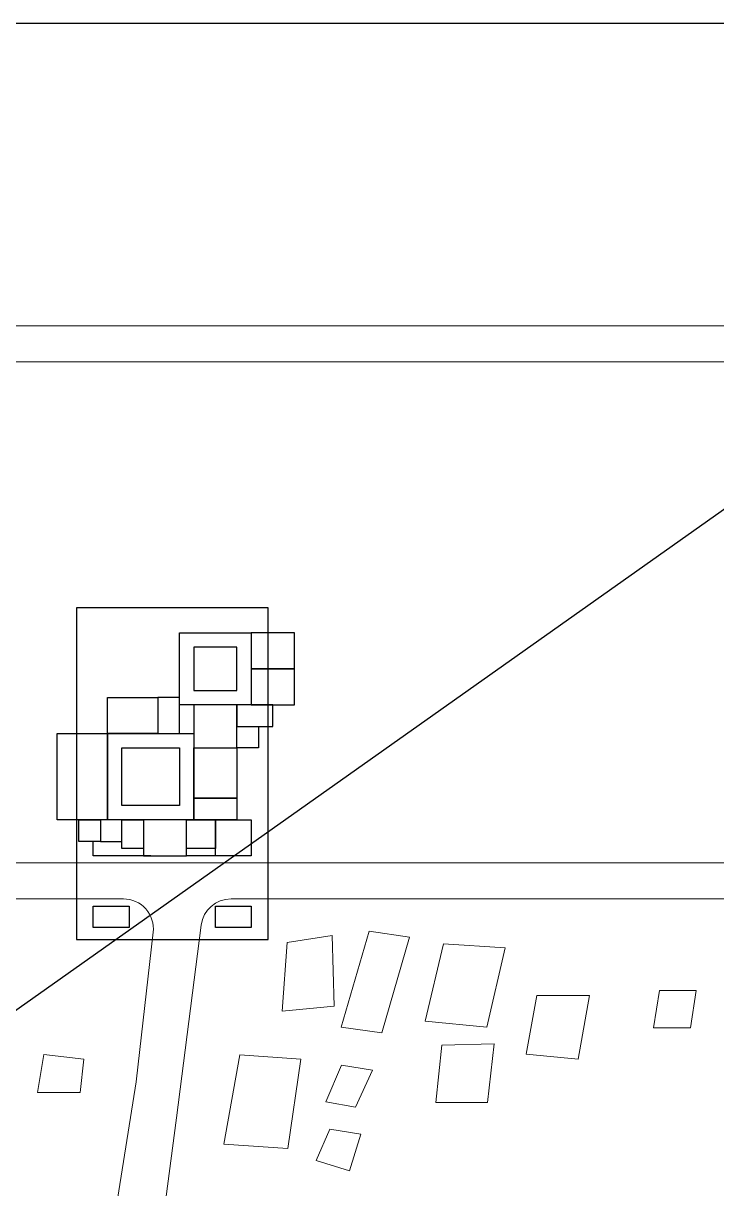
# Model space of a CAD drawing. Header units: millimetres. Extents: x 19 to 1404, y 22 to 319.
# Drawn here: x 1172.1 to 1287.9, y 124.1 to 318.6 of the extents above; entities that cross this region are included whole.
import ezdxf

# ---------------------------------------------------------------- set-up
doc = ezdxf.new("R2010")
doc.units = ezdxf.units.MM
for name, color, linetype, lineweight in [('Existing', 4, 'Continuous', 13), ('Road', 252, 'Continuous', 13), ('Wall', 42, 'Continuous', 30)]:
    doc.layers.add(name, color=color, linetype=linetype, lineweight=lineweight)
doc.layers.add('Site', color=6, linetype='Continuous')

msp = doc.modelspace()

# ---------------------------------------------------------------- linework, layer by layer
for p in [(983.76, 318.6), (983.76, 21.6)]:
    msp.add_line(p, (1403.76, 318.6))
at = {"layer": 'Existing'}
for p, q in [((1216.18, 165.18), (1223.69, 166.35)), ((1223.69, 166.35), (1224.03, 154.57)), ((1225.19, 151.06), (1229.87, 167.08)), ((1229.87, 167.08), (1236.59, 166.09)), ((1236.59, 166.09), (1231.98, 150.12)), ((1215.31, 153.74), (1216.18, 165.18)), ((1239.19, 152.07), (1242.27, 164.98)), ((1242.27, 164.98), (1252.57, 164.33)), ((1252.57, 164.33), (1249.49, 151.06)), ((1256.09, 146.57), (1257.85, 156.36)), ((1257.85, 156.36), (1266.66, 156.33)), ((1266.66, 156.33), (1264.79, 145.75)), ((1224.03, 154.57), (1215.31, 153.74)), ((1249.49, 151.06), (1239.19, 152.07)), ((1231.98, 150.12), (1225.19, 151.06)), ((1241.01, 138.47), (1242.02, 148.06)), ((1242.02, 148.06), (1250.74, 148.29)), ((1250.74, 148.29), (1249.61, 138.47)), ((1174.44, 140.17), (1175.52, 146.52)), ((1175.52, 146.52), (1182.22, 145.73)), ((1205.58, 131.54), (1208.28, 146.46)), ((1208.28, 146.46), (1218.44, 145.73)), ((1264.79, 145.75), (1256.09, 146.57)), ((1182.22, 145.73), (1181.56, 140.17)), ((1218.44, 145.73), (1216.25, 130.84)), ((1222.63, 138.6), (1225.26, 144.73)), ((1225.26, 144.73), (1230.43, 143.86)), ((1230.43, 143.86), (1227.6, 137.72)), ((1181.56, 140.17), (1174.44, 140.17)), ((1227.6, 137.72), (1222.63, 138.6)), ((1249.61, 138.47), (1241.01, 138.47)), ((1220.99, 128.81), (1223.31, 134.05)), ((1223.31, 134.05), (1228.48, 133.23)), ((1228.48, 133.23), (1226.56, 127.08)), ((1216.25, 130.84), (1205.58, 131.54)), ((1226.56, 127.08), (1220.99, 128.81))]:
    msp.add_line(p, q, dxfattribs=at)
msp.add_lwpolyline([(1284.49, 157.19), (1283.5, 150.96), (1277.36, 150.96), (1278.35, 157.17)], close=True, dxfattribs=at)
at = {"layer": 'Road'}
for p, q in [((983.76, 268.09), (1403.76, 268.09)), ((983.76, 262.09), (1403.76, 262.09)), ((983.76, 178.47), (1403.76, 178.47))]:
    msp.add_line(p, q, dxfattribs=at)
for points in [[(1171.8, 21.6), (1190.96, 141.95), (1193.78, 166.91, 0.4475), (1188.81, 172.47), (983.76, 172.47)], [(1403.76, 172.47), (1206.78, 172.47, 0.377321), (1201.82, 168.11), (1197.69, 135.95), (1194.22, 109.74), (1178.41, 21.6)]]:
    msp.add_lwpolyline(points, format="xyb", dxfattribs=at)
at = {"layer": 'Site'}
for p, q in [((1212.97, 221.07), (1180.97, 221.07)), ((1180.97, 221.07), (1180.97, 165.67)), ((1212.97, 165.67), (1212.97, 221.07)), ((1180.97, 165.67), (1212.97, 165.67))]:
    msp.add_line(p, q, dxfattribs=at)
at = {"layer": 'Wall'}
for p, q in [((1200.57, 214.47), (1200.57, 207.27)), ((1207.77, 214.47), (1200.57, 214.47)), ((1207.77, 207.27), (1207.77, 214.47)), ((1200.57, 207.27), (1207.77, 207.27)), ((1183.77, 179.67), (1183.77, 182.07)), ((1193.37, 179.67), (1183.77, 179.67)), ((1204.17, 179.67), (1199.37, 179.67)), ((1183.77, 171.27), (1189.77, 171.27)), ((1183.77, 167.67), (1183.77, 171.27)), ((1189.77, 171.27), (1189.77, 167.67)), ((1204.17, 171.27), (1210.17, 171.27)), ((1204.17, 167.67), (1204.17, 171.27)), ((1210.17, 171.27), (1210.17, 167.67)), ((1189.77, 167.67), (1183.77, 167.67)), ((1210.17, 167.67), (1204.17, 167.67))]:
    msp.add_line(p, q, dxfattribs=at)
for points in [[(1198.17, 216.87), (1210.17, 216.87), (1210.17, 204.87), (1198.17, 204.87)], [(1210.17, 216.87), (1210.17, 210.87), (1217.37, 210.87), (1217.37, 216.87)], [(1217.37, 210.87), (1210.17, 210.87), (1210.17, 204.87), (1217.37, 204.87)], [(1194.57, 200.07), (1186.17, 200.07), (1186.17, 206.07), (1194.57, 206.07)], [(1194.57, 206.07), (1194.57, 200.07), (1198.17, 200.07), (1198.17, 206.07)], [(1200.57, 197.67), (1207.77, 197.67), (1207.77, 204.87), (1200.57, 204.87)], [(1213.77, 204.87), (1207.77, 204.87), (1207.77, 201.27), (1213.77, 201.27)], [(1211.37, 197.67), (1207.77, 197.67), (1207.77, 201.27), (1211.37, 201.27)], [(1177.77, 185.67), (1177.77, 200.07), (1181.87, 200.07), (1186.17, 200.07), (1186.17, 185.67)], [(1186.17, 200.07), (1200.57, 200.07), (1200.57, 185.67), (1186.17, 185.67)], [(1198.17, 197.67), (1198.17, 188.07), (1188.57, 188.07), (1188.57, 197.67)], [(1207.77, 189.27), (1200.57, 189.27), (1200.57, 197.67), (1207.77, 197.67)], [(1200.57, 189.27), (1207.77, 189.27), (1207.77, 185.67), (1200.57, 185.67)], [(1184.97, 185.67), (1184.97, 182.07), (1181.37, 182.07), (1181.37, 185.67)], [(1188.57, 185.67), (1184.97, 185.67), (1184.97, 182.07), (1188.57, 182.07)], [(1188.57, 180.87), (1188.57, 185.67), (1192.17, 185.67), (1192.17, 180.87)], [(1199.37, 179.67), (1199.37, 185.67), (1192.17, 185.67), (1192.17, 179.67)], [(1204.17, 185.67), (1204.17, 180.87), (1199.37, 180.87), (1199.37, 185.67)], [(1204.17, 179.67), (1204.17, 185.67), (1210.17, 185.67), (1210.17, 179.67)]]:
    msp.add_lwpolyline(points, close=True, dxfattribs=at)

doc.saveas('drawing.dxf')
